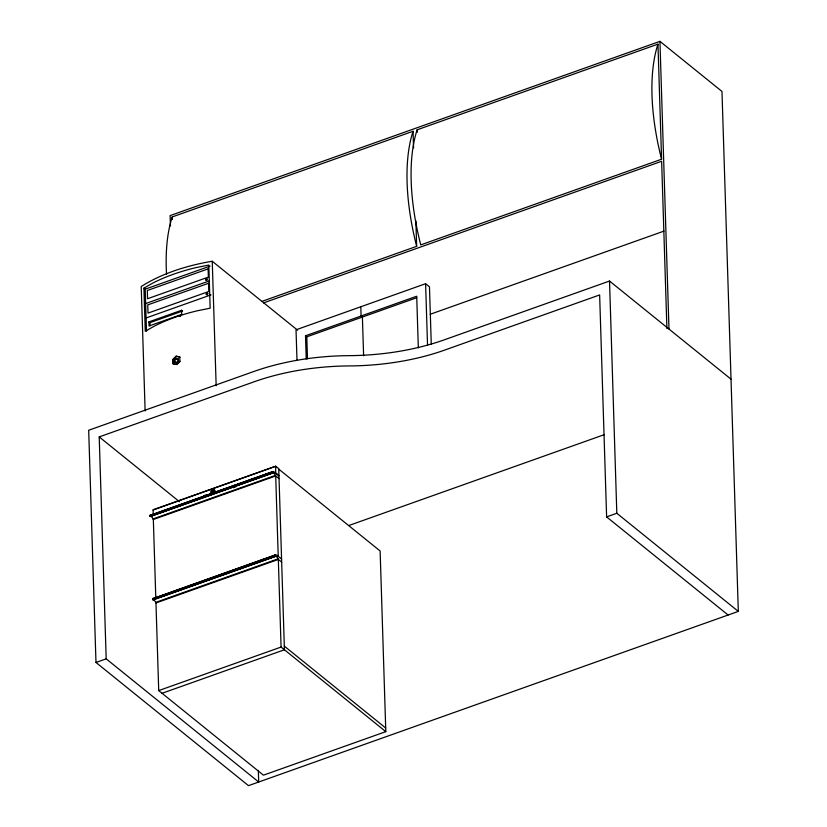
<?xml version="1.0" encoding="UTF-8"?>
<svg xmlns="http://www.w3.org/2000/svg" width="827" height="827" viewBox="0 0 827 827"><rect width="100%" height="100%" fill="white"/><g stroke="black" fill="none" stroke-linecap="round" stroke-linejoin="round"><path stroke-width="1.24" d="M162.051 693.295L284.426 649.764L278.73 468.63L275.742 466.221L153.15 509.742L153.191 514.808M278.74 469.105L380.131 550.989L385.806 731.647L263.441 775.178L158.712 690.597L155.962 602.955L155.269 601.549A3.939 1.747 70.4 0 0 153.264 599.926L152.84 598.479A5.21 2.316 70.4 0 1 153.481 598.324M385.806 731.647L281.077 647.065L278.327 559.424L277.634 558.018A3.939 1.747 70.4 0 0 275.629 556.395L275.205 554.948A5.21 2.316 70.4 0 1 277.004 555.331L281.573 559.021M150.214 515.169L150.876 516.555A4.259 1.892 70.4 0 1 152.406 517.795L153.336 519.48L155.817 598.572M213.573 491.465L213.418 492.603L213.624 490.907M213.728 491.569L213.562 490.018M214.596 491.166L214.162 493.378M278.223 556.323L275.701 475.949L274.771 474.264A4.259 1.892 70.4 0 0 273.241 473.023L272.579 471.638A5.489 2.429 70.4 0 1 274.388 472.124L278.957 475.804L275.66 472.817L275.742 466.221M214.7 490.514C211.877 487.155 215.94 490.432 214.493 492.737M213.397 489.098L212.022 489.46M214.627 492.799L214.679 490.556M214.327 492.634L214.327 489.801L212.828 488.871L211.474 490.153L211.309 493.068M211.319 490.669L211.35 492.768L212.26 493.595M211.34 491.321L211.454 490.773M211.66 490.132L211.64 491M213.459 492.003L212.766 493.264M212.094 489.636C211.247 493.026 213.593 492.478 212.591 489.46L211.609 490.256L213.635 489.077L214.42 490.514M211.867 489.873L212.539 489.233L211.805 490.225M212.735 491.879L212.622 490.556M213.19 493.057L213.304 492.53M205.84 279.96L206.616 278.864M206.481 280.332L207.267 279.237M206.285 294.35L207.07 293.244M206.936 294.722L207.722 293.616M213.624 489.077L212.828 489.036M211.743 489.77L212.394 489.119M212.167 492.127L212.125 490.721M176.72 364.624L180.193 361.316M143.898 288.137L153.15 282.886A142.616 74.947 -1.8 0 1 196.175 267.576L208.807 265.053L210.161 308.202L197.529 310.735A142.616 74.947 -1.8 0 0 154.504 326.034L145.263 331.296L143.898 288.137L145.19 289.181L146.513 331.141M731.016 379.169L609.52 281.046L446.249 339.132A168.501 88.541 -1.8 0 1 349.108 355.651A168.501 88.541 -1.8 0 0 251.956 372.171L88.685 430.257L95.984 662.479L248.493 785.65L738.315 611.391L721.981 91.456L659.936 41.35L170.114 215.609L170.445 225.926M166.558 274.461A165.142 73.2 70.4 0 1 172.223 216.943L413.055 131.266L413.572 147.888M417.128 129.808L657.961 44.131L661.579 159.218L420.747 244.895A165.142 73.2 70.4 0 1 417.128 129.808L417.211 132.361M145.19 289.181L210.099 266.098M145.645 303.571L209.345 280.901M146.1 317.95L210.999 294.867M148.932 321.879L181.589 310.27L182.55 311.045L149.904 322.664L148.932 321.879L149.056 325.993L181.713 314.374L181.589 310.27M262.2 301.297L416.663 246.343A165.142 73.2 70.4 0 1 413.055 131.266M263.555 302.899L661.641 161.275L666.903 328.505M431.28 344.414L429.471 286.845L425.595 283.713L296.025 329.818L296.996 360.52M306.228 359.011L305.504 335.793L416.705 296.231L418.328 347.836M305.504 335.793L306.796 336.837L416.787 297.71M430.216 314.27L663.957 231.115M258.334 770.402L258.706 782.022L106.187 658.85L99.209 436.904L252.276 382.446A168.501 88.541 -1.8 0 1 349.428 365.927A168.501 88.541 -1.8 0 0 446.57 349.407L599.637 294.95L606.615 516.906L728.111 615.019M153.047 510.021L275.432 466.356M203.628 495.828L206.047 494.97M150.09 515.314L272.548 471.659M150.049 515.51L272.434 471.845M150.038 515.676L272.403 472.062M150.059 515.852L272.414 472.227M150.08 515.945L272.445 472.403M150.132 516.058L272.559 472.63M150.266 516.265L272.631 472.734M150.338 516.358L272.776 472.899M150.483 516.493L272.92 473.003M233.204 487.723L235.633 486.855M153.088 518.932L275.453 475.401M153.336 519.48L275.701 475.949L279.04 478.647M349.015 525.455L604.392 434.609M152.706 598.655L275.164 554.979M152.664 598.872L275.05 555.186M152.664 599.037L275.029 555.424M152.685 599.234L275.04 555.599M152.706 599.337L275.071 555.796M152.757 599.451L275.122 555.92M152.819 599.575L275.246 556.147M152.954 599.771L275.391 556.313M153.098 599.906L275.536 556.416M155.714 602.376L278.079 558.845M155.962 602.955L278.327 559.424L281.666 562.122M95.984 662.479L106.187 658.85M606.615 516.906L616.818 513.267L738.315 611.391M158.712 690.597L281.077 647.065M180.069 357.202L176.461 356.406L172.998 359.714L173.122 363.828L175.52 364.356M213.087 489.398L212.332 489.222L213.066 489.45M179.769 315.986L180.606 316.514M145.128 410.998L141.221 286.524A142.616 74.947 -1.8 0 1 212.239 261.26L297.586 330.18M99.209 436.904L179.48 501.731M284.302 646.114L385.692 727.998M211.691 493.243L211.371 492.385M213.428 489.904L213.728 491.021M211.319 491.869L211.35 492.406M659.936 41.35L668.981 329.063M609.52 281.046L616.818 513.267M425.595 283.713L427.528 345.128M415.867 220.768L416.663 246.343M363.611 355.755L362.391 317.061L361.099 316.017L360.81 306.765M306.796 336.837L307.489 358.763M212.239 261.26L216.157 385.723M172.223 216.943L172.305 219.496M149.904 322.664L149.997 325.745M150.214 515.159A5.489 2.429 70.4 0 1 151.827 515.5M661.579 159.218A165.142 73.2 70.4 0 1 657.961 44.131M206.43 278.709L205.644 279.815L206.667 280.487L207.453 279.392L206.43 278.709M206.884 293.089L206.099 294.195L207.122 294.877L207.908 293.771L206.884 293.089M176.141 356.148L172.667 359.456L172.802 363.57L176.399 364.366L179.873 361.048L179.738 356.944L176.141 356.148M176.213 358.391L174.476 360.045L174.538 362.102L176.347 362.505L178.074 360.851L178.012 358.794L176.213 358.391M176.533 358.649L174.797 360.314L174.869 362.36L176.668 362.764L178.405 361.11L178.332 359.052L176.533 358.649M208.115 268.878L147.299 290.515L147.557 298.733L208.373 277.097L208.115 268.878M208.569 283.258L147.754 304.894L148.012 313.113L208.828 291.476L208.569 283.258"/></g></svg>
